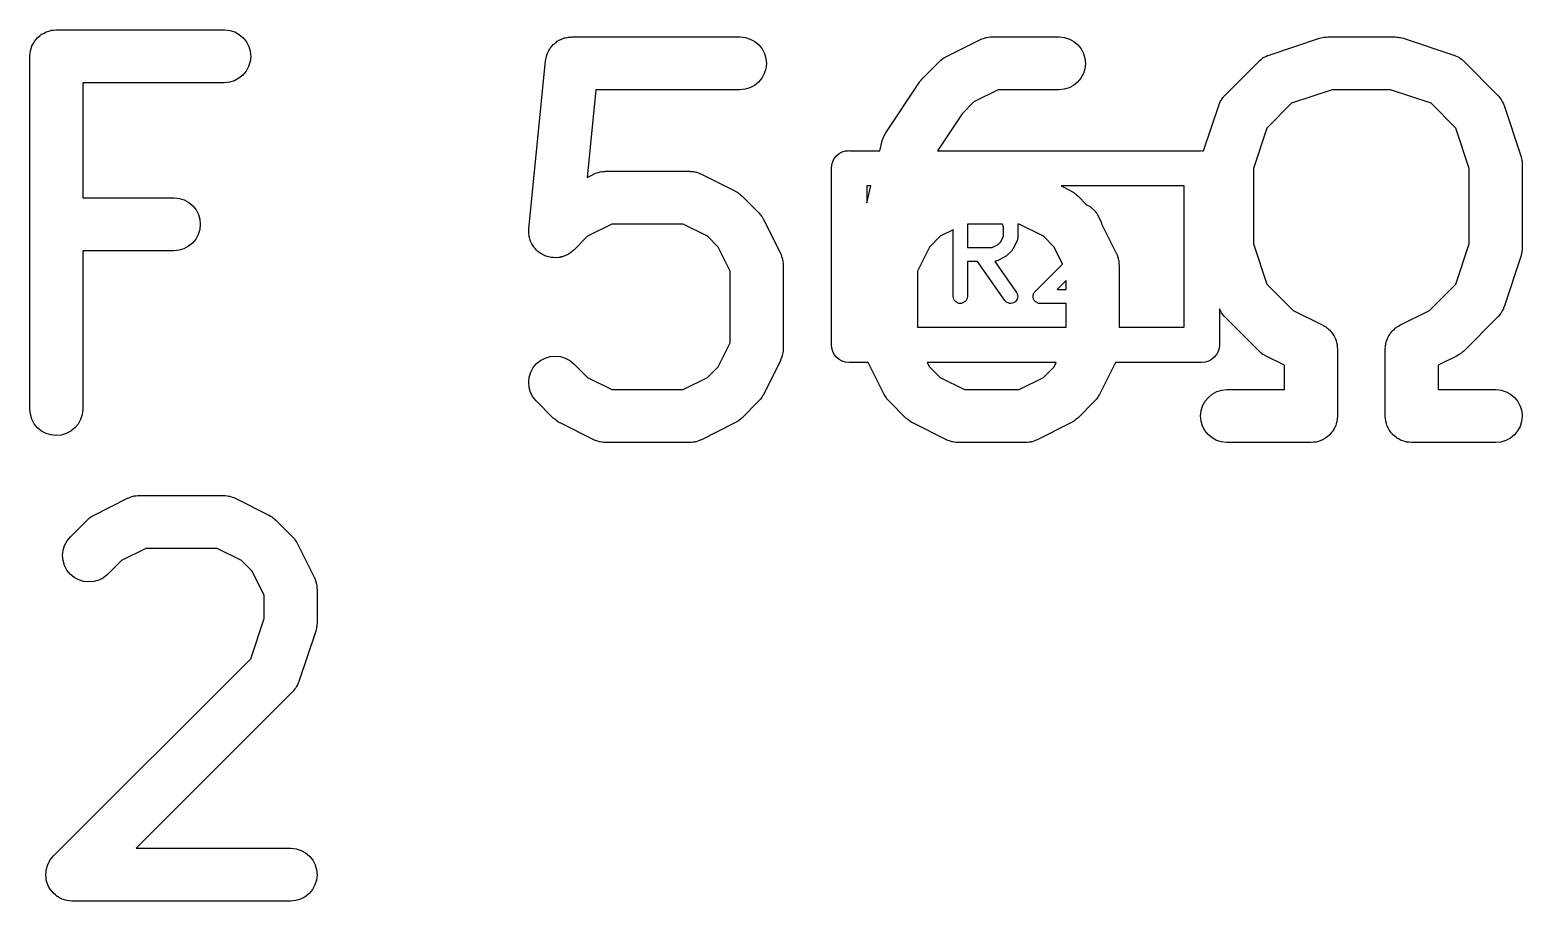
# Model space of a CAD drawing. Extents: x 39.2 to 71.6, y -130.1 to -60.
# Drawn here: x 51.427 to 55.658, y -82.577 to -80.107 of the extents above; entities that cross this region are included whole.
import ezdxf

# ---------------------------------------------------------------- set-up
doc = ezdxf.new("R2010")
doc.units = 0
doc.layers.add('BLACK', color=7, linetype='CONTINUOUS')

msp = doc.modelspace()

# ---------------------------------------------------------------- linework, layer by layer
at = {"layer": 'BLACK', "linetype": 'CONTINUOUS'}
for p, q in [((51.445, -80.1346), (51.4495, -80.1292)), ((51.4495, -80.1292), (51.4497, -80.129)), ((51.4497, -80.129), (51.4499, -80.1288)), ((51.4499, -80.1288), (51.4554, -80.1244)), ((51.4554, -80.1244), (51.4609, -80.1199)), ((51.4609, -80.1199), (51.4611, -80.1198)), ((51.4611, -80.1198), (51.4613, -80.1196)), ((51.4613, -80.1196), (51.4676, -80.1164)), ((51.4676, -80.1164), (51.4738, -80.113)), ((51.4738, -80.113), (51.4741, -80.113)), ((51.4741, -80.113), (51.4743, -80.1128)), ((51.4743, -80.1128), (51.4811, -80.1108)), ((51.4811, -80.1108), (51.4878, -80.1088)), ((51.4878, -80.1088), (51.4881, -80.1088)), ((51.4881, -80.1088), (51.4883, -80.1087)), ((51.4883, -80.1087), (51.4953, -80.1081)), ((51.4953, -80.1081), (51.5024, -80.1074)), ((51.5024, -80.1074), (51.9786, -80.1074)), ((51.9786, -80.1074), (51.9796, -80.1074)), ((51.9796, -80.1074), (51.9942, -80.109)), ((51.9942, -80.109), (52.0081, -80.1134)), ((52.0081, -80.1134), (52.0209, -80.1205)), ((52.0209, -80.1205), (52.0322, -80.1299)), ((52.0322, -80.1299), (52.0413, -80.1413)), ((52.9328, -80.1346), (52.9357, -80.133)), ((52.9357, -80.133), (52.9395, -80.1319)), ((52.9395, -80.1319), (52.9432, -80.1304)), ((52.9432, -80.1304), (52.9465, -80.1298)), ((52.9465, -80.1298), (52.9497, -80.1288)), ((52.9497, -80.1288), (52.9537, -80.1284)), ((52.9537, -80.1284), (52.9576, -80.1277)), ((52.9576, -80.1277), (52.961, -80.1277)), ((52.961, -80.1277), (52.9643, -80.1274)), ((52.9643, -80.1274), (53.4405, -80.1274)), ((53.4405, -80.1274), (53.4415, -80.1274)), ((53.4415, -80.1274), (53.4561, -80.129)), ((53.4561, -80.129), (53.47, -80.1334)), ((54.1242, -80.1341), (54.1262, -80.133)), ((54.1262, -80.133), (54.1311, -80.1316)), ((54.1311, -80.1316), (54.1359, -80.1298)), ((54.1359, -80.1298), (54.1381, -80.1294)), ((54.1381, -80.1294), (54.1402, -80.1288)), ((54.1402, -80.1288), (54.1453, -80.1283)), ((54.1453, -80.1283), (54.1504, -80.1275)), ((54.1504, -80.1275), (54.1526, -80.1276)), ((54.1526, -80.1276), (54.1548, -80.1274)), ((54.1548, -80.1274), (54.3452, -80.1274)), ((54.3452, -80.1274), (54.3463, -80.1274)), ((54.3463, -80.1274), (54.3608, -80.129)), ((54.3608, -80.129), (54.3748, -80.1334)), ((54.9406, -80.1788), (55.0834, -80.1312)), ((55.0834, -80.1312), (55.0844, -80.1309)), ((55.0844, -80.1309), (55.0885, -80.13)), ((55.0885, -80.13), (55.0926, -80.1288)), ((55.0926, -80.1288), (55.0957, -80.1285)), ((55.0957, -80.1285), (55.0987, -80.1279)), ((55.0987, -80.1279), (55.1029, -80.1278)), ((55.1029, -80.1278), (55.1071, -80.1274)), ((55.1071, -80.1274), (55.2976, -80.1274)), ((55.2976, -80.1274), (55.2987, -80.1274)), ((55.2987, -80.1274), (55.3029, -80.1279)), ((55.3029, -80.1279), (55.3071, -80.128)), ((55.3071, -80.128), (55.3101, -80.1287)), ((55.3101, -80.1287), (55.3132, -80.129)), ((55.3132, -80.129), (55.3172, -80.1303)), ((55.3172, -80.1303), (55.3213, -80.1312)), ((55.3213, -80.1312), (55.4642, -80.1788)), ((51.4274, -80.1813), (51.4282, -80.1743)), ((51.4282, -80.1743), (51.4289, -80.1673)), ((51.4289, -80.1673), (51.429, -80.167)), ((51.429, -80.1668), (51.4311, -80.1601)), ((51.429, -80.167), (51.429, -80.1668)), ((51.4311, -80.1601), (51.4332, -80.1533)), ((51.4332, -80.1533), (51.4334, -80.1531)), ((51.4334, -80.1528), (51.4369, -80.1466)), ((51.4334, -80.1531), (51.4334, -80.1528)), ((51.4369, -80.1466), (51.4402, -80.1404)), ((51.4402, -80.1404), (51.4404, -80.1402)), ((51.4404, -80.1402), (51.4405, -80.14)), ((51.4405, -80.14), (51.445, -80.1346)), ((52.0413, -80.1413), (52.0481, -80.1543)), ((52.0481, -80.1543), (52.0522, -80.1683)), ((52.0522, -80.1683), (52.0536, -80.1829)), ((52.8942, -80.1765), (52.8951, -80.1733)), ((52.8951, -80.1733), (52.8971, -80.1698)), ((52.8971, -80.1698), (52.8986, -80.1661)), ((52.8986, -80.1661), (52.9005, -80.1634)), ((52.9005, -80.1634), (52.9021, -80.1604)), ((52.9021, -80.1604), (52.9047, -80.1574)), ((52.9047, -80.1574), (52.9069, -80.1541)), ((52.9069, -80.1541), (52.9093, -80.1517)), ((52.9093, -80.1517), (52.9114, -80.1492)), ((52.9114, -80.1492), (52.9145, -80.1466)), ((52.9145, -80.1466), (52.9174, -80.1438)), ((52.9174, -80.1438), (52.9202, -80.142)), ((52.9202, -80.142), (52.9228, -80.1399)), ((52.9228, -80.1399), (52.9263, -80.138)), ((52.9263, -80.138), (52.9297, -80.1358)), ((52.9297, -80.1358), (52.9328, -80.1346)), ((53.47, -80.1334), (53.4828, -80.1405)), ((53.4828, -80.1405), (53.4941, -80.1499)), ((53.4941, -80.1499), (53.5032, -80.1613)), ((53.5032, -80.1613), (53.51, -80.1743)), ((53.51, -80.1743), (53.5141, -80.1883)), ((54.026, -80.1829), (54.1212, -80.1353)), ((54.1212, -80.1353), (54.1222, -80.1348)), ((54.1222, -80.1348), (54.1242, -80.1341)), ((54.3748, -80.1334), (54.3876, -80.1405)), ((54.3876, -80.1405), (54.3988, -80.1499)), ((54.3988, -80.1499), (54.408, -80.1613)), ((54.408, -80.1613), (54.4148, -80.1743)), ((54.4148, -80.1743), (54.4189, -80.1883)), ((51.4274, -80.1818), (51.4274, -80.1813)), ((51.4274, -80.1819), (51.4274, -80.1818)), ((51.4274, -80.1824), (51.4274, -80.1819)), ((51.4274, -80.1819), (51.4274, -80.1819)), ((51.4274, -81.1824), (51.4274, -80.1824)), ((52.0477, -80.2114), (52.0407, -80.2243)), ((52.052, -80.1975), (52.0477, -80.2114)), ((52.0536, -80.1829), (52.052, -80.1975)), ((52.842, -80.6711), (52.8897, -80.1949)), ((52.8897, -80.1949), (52.8898, -80.1939)), ((52.8898, -80.1939), (52.8905, -80.1906)), ((52.8905, -80.1906), (52.8908, -80.1873)), ((52.8908, -80.1873), (52.892, -80.1835)), ((52.892, -80.1835), (52.8928, -80.1796)), ((52.8928, -80.1796), (52.8942, -80.1765)), ((53.5139, -80.2175), (53.5096, -80.2314)), ((53.5155, -80.2029), (53.5139, -80.2175)), ((53.5141, -80.1883), (53.5155, -80.2029)), ((53.9589, -80.2446), (54.0065, -80.197)), ((54.0065, -80.197), (54.0072, -80.1962)), ((54.0072, -80.1962), (54.0105, -80.1936)), ((54.0105, -80.1936), (54.0136, -80.1907)), ((54.0136, -80.1907), (54.0162, -80.189)), ((54.0162, -80.189), (54.0187, -80.1871)), ((54.0187, -80.1871), (54.0224, -80.1852)), ((54.0224, -80.1852), (54.026, -80.1829)), ((54.4187, -80.2175), (54.4144, -80.2314)), ((54.4202, -80.2029), (54.4187, -80.2175)), ((54.4189, -80.1883), (54.4202, -80.2029)), ((54.816, -80.2922), (54.9113, -80.197)), ((54.9113, -80.197), (54.912, -80.1962)), ((54.912, -80.1962), (54.9137, -80.1949)), ((54.9137, -80.1949), (54.9152, -80.1933)), ((54.9152, -80.1933), (54.9194, -80.1903)), ((54.9194, -80.1903), (54.9234, -80.1871)), ((54.9234, -80.1871), (54.9254, -80.1861)), ((54.9254, -80.1861), (54.9272, -80.1848)), ((54.9272, -80.1848), (54.9319, -80.1827)), ((54.9319, -80.1827), (54.9364, -80.1804)), ((54.9364, -80.1804), (54.9386, -80.1797)), ((54.9386, -80.1797), (54.9406, -80.1788)), ((55.4642, -80.1788), (55.4652, -80.1792)), ((55.4652, -80.1792), (55.4672, -80.1801)), ((55.4672, -80.1801), (55.4693, -80.1808)), ((55.4693, -80.1808), (55.4738, -80.1832)), ((55.4738, -80.1832), (55.4785, -80.1853)), ((55.4785, -80.1853), (55.4803, -80.1866)), ((55.4803, -80.1866), (55.4822, -80.1877)), ((55.4822, -80.1877), (55.4862, -80.1909)), ((55.4862, -80.1909), (55.4903, -80.1939)), ((55.4903, -80.1939), (55.4918, -80.1956)), ((55.4918, -80.1956), (55.4935, -80.197)), ((55.4935, -80.197), (55.5887, -80.2922)), ((51.9786, -80.2574), (51.5774, -80.2574)), ((51.5774, -80.2574), (51.5774, -80.5836)), ((51.9931, -80.256), (51.9786, -80.2574)), ((52.0072, -80.2517), (51.9931, -80.256)), ((52.0201, -80.2448), (52.0072, -80.2517)), ((52.0314, -80.2356), (52.0201, -80.2448)), ((52.0407, -80.2243), (52.0314, -80.2356)), ((53.4933, -80.2556), (53.482, -80.2648)), ((53.5027, -80.2443), (53.4933, -80.2556)), ((53.5096, -80.2314), (53.5027, -80.2443)), ((53.8543, -80.3989), (53.9495, -80.256)), ((53.9495, -80.256), (53.9496, -80.2559)), ((53.9496, -80.2559), (53.9501, -80.2551)), ((53.9496, -80.2559), (53.9496, -80.2559)), ((53.9496, -80.2559), (53.9496, -80.2559)), ((53.9501, -80.2551), (53.9545, -80.2499)), ((53.9545, -80.2499), (53.9589, -80.2446)), ((54.3981, -80.2556), (54.3867, -80.2648)), ((54.4074, -80.2443), (54.3981, -80.2556)), ((54.4144, -80.2314), (54.4074, -80.2443)), ((53.0322, -80.2774), (53.0073, -80.5256)), ((53.4405, -80.2774), (53.0322, -80.2774)), ((53.455, -80.276), (53.4405, -80.2774)), ((53.4691, -80.2717), (53.455, -80.276)), ((53.482, -80.2648), (53.4691, -80.2717)), ((54.1725, -80.2774), (54.1039, -80.3116)), ((54.3452, -80.2774), (54.1725, -80.2774)), ((54.3598, -80.276), (54.3452, -80.2774)), ((54.3738, -80.2717), (54.3598, -80.276)), ((54.3867, -80.2648), (54.3738, -80.2717)), ((54.8067, -80.3035), (54.81, -80.2995)), ((54.81, -80.2995), (54.813, -80.2954)), ((54.813, -80.2954), (54.8146, -80.2939)), ((54.8146, -80.2939), (54.816, -80.2922)), ((55.1193, -80.2774), (55.0048, -80.3156)), ((55.2854, -80.2774), (55.1193, -80.2774)), ((55.4, -80.3156), (55.2854, -80.2774)), ((55.5887, -80.2922), (55.5895, -80.2929)), ((55.5895, -80.2929), (55.5909, -80.2947)), ((55.5909, -80.2947), (55.5925, -80.2962)), ((55.5925, -80.2962), (55.5954, -80.3004)), ((55.5954, -80.3004), (55.5986, -80.3044)), ((54.1039, -80.3116), (54.0702, -80.3454)), ((54.755, -80.4502), (54.7979, -80.3215)), ((54.7979, -80.3215), (54.7982, -80.3205)), ((54.7982, -80.3205), (54.7992, -80.3185)), ((54.7992, -80.3185), (54.7998, -80.3164)), ((54.7998, -80.3164), (54.8022, -80.3119)), ((54.8022, -80.3119), (54.8044, -80.3072)), ((54.8044, -80.3072), (54.8057, -80.3055)), ((54.8057, -80.3055), (54.8067, -80.3035)), ((55.0048, -80.3156), (54.9346, -80.3858)), ((55.4702, -80.3858), (55.4, -80.3156)), ((55.5986, -80.3044), (55.5996, -80.3063)), ((55.5996, -80.3063), (55.6009, -80.3082)), ((55.6009, -80.3082), (55.603, -80.3128)), ((55.603, -80.3128), (55.6054, -80.3174)), ((55.6054, -80.3174), (55.606, -80.3195)), ((55.606, -80.3195), (55.6069, -80.3215)), ((55.6069, -80.3215), (55.6545, -80.4644)), ((54.0702, -80.3454), (54.0005, -80.45)), ((54.9346, -80.3858), (54.8964, -80.5003)), ((55.5083, -80.5003), (55.4702, -80.3858)), ((53.837, -80.45), (53.8439, -80.4223)), ((53.8439, -80.4223), (53.8442, -80.4213)), ((53.8442, -80.4213), (53.8459, -80.4166)), ((53.8459, -80.4166), (53.8474, -80.4118)), ((53.8474, -80.4118), (53.8485, -80.4097)), ((53.8485, -80.4097), (53.8493, -80.4076)), ((53.8493, -80.4076), (53.8519, -80.4033)), ((53.8519, -80.4033), (53.8543, -80.3989)), ((53.7082, -80.4721), (53.7145, -80.4645)), ((53.7145, -80.4645), (53.7221, -80.4582)), ((53.7221, -80.4582), (53.7308, -80.4536)), ((53.7308, -80.4536), (53.7402, -80.4507)), ((53.7402, -80.4507), (53.7476, -80.45)), ((53.7476, -80.45), (53.75, -80.4498)), ((53.75, -80.4498), (53.7524, -80.45)), ((53.7524, -80.45), (53.837, -80.45)), ((54.0005, -80.45), (54.7476, -80.45)), ((54.7476, -80.45), (54.75, -80.4498)), ((54.75, -80.4498), (54.7524, -80.45)), ((54.7524, -80.45), (54.755, -80.4502)), ((55.6545, -80.4644), (55.6548, -80.4654)), ((55.6548, -80.4654), (55.6557, -80.4695)), ((55.6557, -80.4695), (55.6569, -80.4735)), ((53.029, -80.515), (53.0309, -80.514)), ((53.0309, -80.514), (53.0359, -80.5125)), ((53.0359, -80.5125), (53.0407, -80.5107)), ((53.0407, -80.5107), (53.0428, -80.5104)), ((53.0428, -80.5104), (53.045, -80.5098)), ((53.045, -80.5098), (53.0501, -80.5093)), ((53.0501, -80.5093), (53.0551, -80.5085)), ((53.0551, -80.5085), (53.0573, -80.5085)), ((53.0573, -80.5085), (53.0595, -80.5083)), ((53.0595, -80.5083), (53.2976, -80.5083)), ((53.2976, -80.5083), (53.2987, -80.5083)), ((53.2987, -80.5083), (53.3009, -80.5086)), ((53.3009, -80.5086), (53.3031, -80.5085)), ((53.3031, -80.5085), (53.3081, -80.5094)), ((53.3081, -80.5094), (53.3132, -80.51)), ((53.3132, -80.51), (53.3153, -80.5106)), ((53.3153, -80.5106), (53.3175, -80.511)), ((53.3175, -80.511), (53.3223, -80.5129)), ((53.3223, -80.5129), (53.3272, -80.5144)), ((53.6998, -80.5), (53.7007, -80.4902)), ((53.7, -80.5025), (53.6998, -80.5)), ((53.7, -80.9976), (53.7, -80.5025)), ((53.7007, -80.4902), (53.7036, -80.4808)), ((53.7036, -80.4808), (53.7082, -80.4721)), ((54.8964, -80.5003), (54.8964, -80.714)), ((55.5083, -80.714), (55.5083, -80.5003)), ((55.6569, -80.4735), (55.6572, -80.4766)), ((55.6572, -80.4766), (55.6579, -80.4797)), ((55.6579, -80.4797), (55.6579, -80.4839)), ((55.6579, -80.4839), (55.6583, -80.4881)), ((55.6583, -80.4881), (55.6583, -80.7262)), ((53.0073, -80.5256), (53.026, -80.5163)), ((53.026, -80.5163), (53.0269, -80.5158)), ((53.0269, -80.5158), (53.029, -80.515)), ((53.3272, -80.5144), (53.3291, -80.5155)), ((53.3291, -80.5155), (53.3312, -80.5163)), ((53.3312, -80.5163), (53.4264, -80.5639)), ((53.8, -80.55), (53.8, -80.5979)), ((53.8, -80.5979), (53.812, -80.55)), ((53.812, -80.55), (53.8, -80.55)), ((54.351, -80.55), (54.3788, -80.5639)), ((54.7, -80.55), (54.351, -80.55)), ((54.7, -80.95), (54.7, -80.55)), ((51.5774, -80.5836), (51.8357, -80.5836)), ((51.8357, -80.5836), (51.8368, -80.5836)), ((51.8368, -80.5836), (51.8513, -80.5852)), ((51.8513, -80.5852), (51.8653, -80.5896)), ((51.8653, -80.5896), (51.8781, -80.5967)), ((51.8781, -80.5967), (51.8893, -80.6061)), ((53.4264, -80.5639), (53.4273, -80.5643)), ((53.4273, -80.5643), (53.4309, -80.5666)), ((53.4309, -80.5666), (53.4346, -80.5686)), ((53.4346, -80.5686), (53.437, -80.5706)), ((53.437, -80.5706), (53.4396, -80.5723)), ((53.4396, -80.5723), (53.4426, -80.5752)), ((53.4426, -80.5752), (53.4459, -80.5779)), ((53.4459, -80.5779), (53.4935, -80.6255)), ((54.3788, -80.5639), (54.3797, -80.5643)), ((54.3797, -80.5643), (54.3833, -80.5666)), ((54.3833, -80.5666), (54.387, -80.5686)), ((54.387, -80.5686), (54.3894, -80.5706)), ((54.3894, -80.5706), (54.392, -80.5723)), ((54.392, -80.5723), (54.395, -80.5752)), ((54.395, -80.5752), (54.3983, -80.5779)), ((54.3983, -80.5779), (54.4234, -80.603)), ((51.8893, -80.6061), (51.8985, -80.6175)), ((51.8985, -80.6175), (51.9053, -80.6305)), ((51.9053, -80.6305), (51.9094, -80.6445)), ((53.4935, -80.6255), (53.4942, -80.6263)), ((53.4942, -80.6263), (53.4969, -80.6296)), ((53.4969, -80.6296), (53.4998, -80.6326)), ((53.4998, -80.6326), (53.5014, -80.6353)), ((53.5014, -80.6353), (53.5034, -80.6377)), ((53.5034, -80.6377), (53.5053, -80.6415)), ((54.4234, -80.603), (54.4316, -80.6071)), ((54.4316, -80.6071), (54.4318, -80.6072)), ((54.4318, -80.6072), (54.4328, -80.6078)), ((54.4328, -80.6078), (54.4337, -80.6084)), ((54.4337, -80.6084), (54.4344, -80.6089)), ((54.4344, -80.6089), (54.4351, -80.6094)), ((54.4351, -80.6094), (54.4359, -80.6101)), ((54.4359, -80.6101), (54.4368, -80.6109)), ((54.4368, -80.6109), (54.4487, -80.6228)), ((54.4487, -80.6228), (54.4489, -80.623)), ((54.4489, -80.623), (54.4496, -80.6238)), ((54.4496, -80.6238), (54.4503, -80.6247)), ((54.4503, -80.6247), (54.4508, -80.6254)), ((54.4508, -80.6254), (54.4513, -80.626)), ((54.4513, -80.626), (54.4518, -80.627)), ((54.4518, -80.627), (54.4524, -80.628)), ((54.4524, -80.628), (54.4643, -80.6518)), ((51.9092, -80.6737), (51.9049, -80.6876)), ((51.9107, -80.6591), (51.9092, -80.6737)), ((51.9094, -80.6445), (51.9107, -80.6591)), ((52.8417, -80.6783), (52.842, -80.6747)), ((52.842, -80.682), (52.8417, -80.6783)), ((52.842, -80.6747), (52.842, -80.6711)), ((52.842, -80.6857), (52.842, -80.682)), ((53.0772, -80.6583), (53.0087, -80.6926)), ((53.2799, -80.6583), (53.0772, -80.6583)), ((53.3484, -80.6926), (53.2799, -80.6583)), ((53.5053, -80.6415), (53.5076, -80.645)), ((53.5076, -80.645), (53.5552, -80.7403)), ((54.0455, -80.6742), (54.0087, -80.6926)), ((54.0455, -80.8631), (54.0455, -80.6742)), ((54.0855, -80.6583), (54.0855, -80.724)), ((54.1848, -80.6583), (54.0855, -80.6583)), ((54.1883, -80.6654), (54.1848, -80.6583)), ((54.1883, -80.6917), (54.1883, -80.6654)), ((54.2281, -80.6583), (54.2283, -80.6595)), ((54.2323, -80.6583), (54.2281, -80.6583)), ((54.2283, -80.6595), (54.2283, -80.6601)), ((54.2283, -80.6601), (54.2283, -80.6607)), ((54.2283, -80.6607), (54.2283, -80.6964)), ((54.3008, -80.6926), (54.2323, -80.6583)), ((54.4643, -80.6518), (54.4644, -80.652)), ((54.4644, -80.652), (54.4646, -80.6526)), ((54.4646, -80.6526), (54.4649, -80.6531)), ((54.4649, -80.6531), (54.4653, -80.6544)), ((54.4653, -80.6544), (54.4658, -80.6557)), ((54.4658, -80.6557), (54.4659, -80.6563)), ((54.4659, -80.6563), (54.466, -80.6568)), ((54.466, -80.6568), (54.4661, -80.6573)), ((54.4661, -80.6573), (54.5076, -80.7403)), ((51.8772, -80.721), (51.8643, -80.7279)), ((51.8886, -80.7118), (51.8772, -80.721)), ((51.8979, -80.7005), (51.8886, -80.7118)), ((51.9049, -80.6876), (51.8979, -80.7005)), ((52.8427, -80.6893), (52.842, -80.6857)), ((52.843, -80.6929), (52.8427, -80.6893)), ((52.8441, -80.6965), (52.843, -80.6929)), ((52.8448, -80.7001), (52.8441, -80.6965)), ((52.8462, -80.7034), (52.8448, -80.7001)), ((52.8472, -80.7069), (52.8462, -80.7034)), ((52.849, -80.7102), (52.8472, -80.7069)), ((52.8504, -80.7137), (52.849, -80.7102)), ((52.8524, -80.7167), (52.8504, -80.7137)), ((52.8541, -80.7199), (52.8524, -80.7167)), ((52.8564, -80.7228), (52.8541, -80.7199)), ((52.8585, -80.7259), (52.8564, -80.7228)), ((53.0087, -80.6926), (52.9697, -80.7316)), ((53.3788, -80.723), (53.3484, -80.6926)), ((53.4131, -80.7915), (53.3788, -80.723)), ((53.9783, -80.723), (53.944, -80.7915)), ((54.0087, -80.6926), (53.9783, -80.723)), ((54.0855, -80.724), (54.156, -80.724)), ((54.156, -80.724), (54.1727, -80.7157)), ((54.1727, -80.7157), (54.18, -80.7084)), ((54.18, -80.7084), (54.1883, -80.6917)), ((54.2262, -80.7054), (54.2143, -80.7292)), ((54.2264, -80.7048), (54.2262, -80.7054)), ((54.2267, -80.7043), (54.2264, -80.7048)), ((54.2271, -80.703), (54.2267, -80.7043)), ((54.2276, -80.7017), (54.2271, -80.703)), ((54.2277, -80.7011), (54.2276, -80.7017)), ((54.2279, -80.7006), (54.2277, -80.7011)), ((54.228, -80.6992), (54.2279, -80.7006)), ((54.2283, -80.6979), (54.228, -80.6992)), ((54.2283, -80.6964), (54.2283, -80.6967)), ((54.2283, -80.6967), (54.2283, -80.6973)), ((54.2283, -80.6973), (54.2283, -80.6979)), ((54.3312, -80.723), (54.3008, -80.6926)), ((54.3553, -80.7712), (54.3312, -80.723)), ((54.8964, -80.714), (54.9346, -80.8285)), ((55.4702, -80.8285), (55.5083, -80.714)), ((51.8357, -80.7336), (51.5774, -80.7336)), ((51.5774, -80.7336), (51.5774, -81.1824)), ((51.8503, -80.7321), (51.8357, -80.7336)), ((51.8643, -80.7279), (51.8503, -80.7321)), ((52.861, -80.7284), (52.8585, -80.7259)), ((52.8633, -80.7312), (52.861, -80.7284)), ((52.8661, -80.7336), (52.8633, -80.7312)), ((52.8687, -80.7363), (52.8661, -80.7336)), ((52.8717, -80.7383), (52.8687, -80.7363)), ((52.8745, -80.7406), (52.8717, -80.7383)), ((52.8778, -80.7424), (52.8745, -80.7406)), ((52.8809, -80.7445), (52.8778, -80.7424)), ((52.8842, -80.7459), (52.8809, -80.7445)), ((52.8874, -80.7476), (52.8842, -80.7459)), ((52.8909, -80.7487), (52.8874, -80.7476)), ((52.8943, -80.7502), (52.8909, -80.7487)), ((52.8979, -80.7509), (52.8943, -80.7502)), ((52.9013, -80.752), (52.8979, -80.7509)), ((52.905, -80.7524), (52.9013, -80.752)), ((52.9087, -80.7531), (52.905, -80.7524)), ((52.9123, -80.7532), (52.9087, -80.7531)), ((52.9159, -80.7536), (52.9123, -80.7532)), ((52.9196, -80.7532), (52.9159, -80.7536)), ((52.9233, -80.7533), (52.9196, -80.7532)), ((52.9269, -80.7526), (52.9233, -80.7533)), ((52.9305, -80.7523), (52.9269, -80.7526)), ((52.934, -80.7512), (52.9305, -80.7523)), ((52.9377, -80.7506), (52.934, -80.7512)), ((52.941, -80.7492), (52.9377, -80.7506)), ((52.9445, -80.7482), (52.941, -80.7492)), ((52.9478, -80.7465), (52.9445, -80.7482)), ((52.9513, -80.7451), (52.9478, -80.7465)), ((52.9543, -80.7431), (52.9513, -80.7451)), ((52.9575, -80.7415), (52.9543, -80.7431)), ((52.9604, -80.7391), (52.9575, -80.7415)), ((52.9635, -80.7371), (52.9604, -80.7391)), ((52.9661, -80.7346), (52.9635, -80.7371)), ((52.969, -80.7323), (52.9661, -80.7346)), ((52.9697, -80.7316), (52.969, -80.7323)), ((53.5552, -80.7403), (53.5556, -80.7412)), ((53.5556, -80.7412), (53.5564, -80.7433)), ((53.5564, -80.7433), (53.5574, -80.7452)), ((53.5574, -80.7452), (53.5589, -80.7501)), ((53.5589, -80.7501), (53.5607, -80.7549)), ((53.5607, -80.7549), (53.561, -80.7571)), ((53.561, -80.7571), (53.5617, -80.7592)), ((53.5617, -80.7592), (53.5622, -80.7643)), ((53.5622, -80.7643), (53.563, -80.7694)), ((54.1146, -80.764), (54.0855, -80.764)), ((54.0855, -80.764), (54.0855, -80.8631)), ((54.1919, -80.8746), (54.1146, -80.764)), ((54.1646, -80.7637), (54.1632, -80.7638)), ((54.1632, -80.7638), (54.2247, -80.8516)), ((54.1652, -80.7635), (54.1646, -80.7637)), ((54.1657, -80.7634), (54.1652, -80.7635)), ((54.167, -80.7629), (54.1657, -80.7634)), ((54.1683, -80.7625), (54.167, -80.7629)), ((54.1689, -80.7623), (54.1683, -80.7625)), ((54.1694, -80.7621), (54.1689, -80.7623)), ((54.1697, -80.7619), (54.1694, -80.7621)), ((54.1935, -80.75), (54.1697, -80.7619)), ((54.1944, -80.7494), (54.1935, -80.75)), ((54.1954, -80.7489), (54.1944, -80.7494)), ((54.1961, -80.7484), (54.1954, -80.7489)), ((54.1968, -80.748), (54.1961, -80.7484)), ((54.1976, -80.7472), (54.1968, -80.748)), ((54.1985, -80.7465), (54.1976, -80.7472)), ((54.1987, -80.7463), (54.1985, -80.7465)), ((54.2106, -80.7344), (54.1987, -80.7463)), ((54.2113, -80.7335), (54.2106, -80.7344)), ((54.2121, -80.7327), (54.2113, -80.7335)), ((54.2125, -80.732), (54.2121, -80.7327)), ((54.213, -80.7314), (54.2125, -80.732)), ((54.2136, -80.7304), (54.213, -80.7314)), ((54.2142, -80.7294), (54.2136, -80.7304)), ((54.2143, -80.7292), (54.2142, -80.7294)), ((54.5076, -80.7403), (54.508, -80.7412)), ((54.508, -80.7412), (54.5088, -80.7433)), ((54.5088, -80.7433), (54.5098, -80.7452)), ((54.5098, -80.7452), (54.5113, -80.7501)), ((54.5113, -80.7501), (54.5131, -80.7549)), ((54.5131, -80.7549), (54.5134, -80.7571)), ((54.5134, -80.7571), (54.514, -80.7592)), ((54.514, -80.7592), (54.5145, -80.7643)), ((54.5145, -80.7643), (54.5153, -80.7694)), ((55.6545, -80.7499), (55.6069, -80.8928)), ((55.6554, -80.7458), (55.6545, -80.7499)), ((55.6567, -80.7418), (55.6554, -80.7458)), ((55.657, -80.7387), (55.6567, -80.7418)), ((55.6577, -80.7356), (55.657, -80.7387)), ((55.6579, -80.7314), (55.6577, -80.7356)), ((55.6583, -80.7272), (55.6579, -80.7314)), ((55.6583, -80.7262), (55.6583, -80.7272)), ((53.4131, -80.9942), (53.4131, -80.7915)), ((53.563, -80.7694), (53.5629, -80.7716)), ((53.5629, -80.7716), (53.5631, -80.7738)), ((53.5631, -80.7738), (53.5631, -81.0119)), ((53.944, -80.7915), (53.944, -80.95)), ((54.2775, -80.849), (54.3553, -80.7712)), ((54.5153, -80.7694), (54.5153, -80.7716)), ((54.5153, -80.7716), (54.5155, -80.7738)), ((54.5155, -80.7738), (54.5155, -80.95)), ((54.2247, -80.8516), (54.2249, -80.8519)), ((54.2249, -80.8519), (54.2267, -80.8553)), ((54.2741, -80.8537), (54.275, -80.852)), ((54.275, -80.852), (54.2751, -80.8519)), ((54.2751, -80.8519), (54.2763, -80.8504)), ((54.2751, -80.8519), (54.2751, -80.8519)), ((54.2763, -80.8504), (54.2775, -80.849)), ((54.3655, -80.8176), (54.3399, -80.8431)), ((54.3399, -80.8431), (54.3655, -80.8431)), ((54.3655, -80.8431), (54.3655, -80.8176)), ((54.9346, -80.8285), (55.0087, -80.9026)), ((55.396, -80.9026), (55.4702, -80.8285)), ((54.0459, -80.867), (54.0455, -80.8631)), ((54.047, -80.8707), (54.0459, -80.867)), ((54.0488, -80.8742), (54.047, -80.8707)), ((54.0513, -80.8772), (54.0488, -80.8742)), ((54.0543, -80.8797), (54.0513, -80.8772)), ((54.0577, -80.8815), (54.0543, -80.8797)), ((54.0615, -80.8827), (54.0577, -80.8815)), ((54.0653, -80.8831), (54.0615, -80.8827)), ((54.0692, -80.8827), (54.0653, -80.8831)), ((54.073, -80.8816), (54.0692, -80.8827)), ((54.0764, -80.8798), (54.073, -80.8816)), ((54.0795, -80.8774), (54.0764, -80.8798)), ((54.082, -80.8744), (54.0795, -80.8774)), ((54.0839, -80.871), (54.082, -80.8744)), ((54.085, -80.8673), (54.0839, -80.871)), ((54.0855, -80.8634), (54.085, -80.8673)), ((54.0855, -80.8631), (54.0855, -80.8634)), ((54.1945, -80.8775), (54.1919, -80.8746)), ((54.1976, -80.8799), (54.1945, -80.8775)), ((54.201, -80.8817), (54.1976, -80.8799)), ((54.2048, -80.8828), (54.201, -80.8817)), ((54.2087, -80.8831), (54.2048, -80.8828)), ((54.2126, -80.8826), (54.2087, -80.8831)), ((54.2163, -80.8815), (54.2126, -80.8826)), ((54.2197, -80.8796), (54.2163, -80.8815)), ((54.2227, -80.877), (54.2197, -80.8796)), ((54.2251, -80.874), (54.2227, -80.877)), ((54.2269, -80.8705), (54.2251, -80.874)), ((54.2267, -80.8553), (54.2279, -80.859)), ((54.228, -80.8668), (54.2269, -80.8705)), ((54.2279, -80.859), (54.2283, -80.8629)), ((54.2283, -80.8629), (54.228, -80.8668)), ((54.2717, -80.863), (54.2719, -80.8606)), ((54.2718, -80.8649), (54.2717, -80.863)), ((54.2717, -80.863), (54.2717, -80.863)), ((54.2717, -80.863), (54.2717, -80.863)), ((54.272, -80.8668), (54.2718, -80.8649)), ((54.2719, -80.8606), (54.2721, -80.8591)), ((54.272, -80.8669), (54.272, -80.8668)), ((54.2726, -80.8687), (54.272, -80.8669)), ((54.272, -80.8669), (54.272, -80.8669)), ((54.2721, -80.8591), (54.2727, -80.8571)), ((54.2721, -80.8591), (54.2721, -80.8591)), ((54.2721, -80.8591), (54.2721, -80.8591)), ((54.2731, -80.8706), (54.2726, -80.8687)), ((54.2727, -80.8571), (54.2732, -80.8554)), ((54.2731, -80.8707), (54.2731, -80.8706)), ((54.2731, -80.8706), (54.2731, -80.8706)), ((54.2741, -80.8725), (54.2731, -80.8707)), ((54.2732, -80.8553), (54.2741, -80.8537)), ((54.2732, -80.8554), (54.2732, -80.8553)), ((54.2732, -80.8554), (54.2732, -80.8554)), ((54.2749, -80.874), (54.2741, -80.8725)), ((54.2749, -80.8741), (54.2749, -80.874)), ((54.275, -80.8741), (54.2749, -80.8741)), ((54.2764, -80.8758), (54.275, -80.8741)), ((54.2774, -80.8771), (54.2764, -80.8758)), ((54.2791, -80.8785), (54.2774, -80.8771)), ((54.2774, -80.8771), (54.2774, -80.8771)), ((54.2774, -80.8771), (54.2774, -80.8771)), ((54.2804, -80.8796), (54.2791, -80.8785)), ((54.2822, -80.8806), (54.2804, -80.8796)), ((54.2804, -80.8796), (54.2804, -80.8796)), ((54.2804, -80.8796), (54.2804, -80.8796)), ((54.2838, -80.8815), (54.2822, -80.8806)), ((54.2839, -80.8815), (54.2838, -80.8815)), ((54.2838, -80.8815), (54.2838, -80.8815)), ((54.2856, -80.8821), (54.2839, -80.8815)), ((54.2875, -80.8827), (54.2856, -80.8821)), ((54.2876, -80.8827), (54.2875, -80.8827)), ((54.2875, -80.8827), (54.2875, -80.8827)), ((54.2893, -80.8829), (54.2876, -80.8827)), ((54.2914, -80.8831), (54.2893, -80.8829)), ((54.2917, -80.8831), (54.2914, -80.8831)), ((54.3655, -80.8831), (54.2917, -80.8831)), ((54.3655, -80.95), (54.3655, -80.8831)), ((55.6065, -80.8938), (55.6056, -80.8958)), ((55.6069, -80.8928), (55.6065, -80.8938)), ((54.8018, -80.9014), (54.8, -80.898)), ((54.8, -80.898), (54.8, -80.9976)), ((54.8039, -80.9061), (54.8018, -80.9014)), ((54.8051, -80.9079), (54.8039, -80.9061)), ((54.8061, -80.9099), (54.8051, -80.9079)), ((54.8093, -80.9139), (54.8061, -80.9099)), ((54.8123, -80.9181), (54.8093, -80.9139)), ((54.8139, -80.9196), (54.8123, -80.9181)), ((54.8153, -80.9213), (54.8139, -80.9196)), ((54.816, -80.9221), (54.8153, -80.9213)), ((54.9113, -81.0173), (54.816, -80.9221)), ((55.0087, -80.9026), (55.0931, -80.9448)), ((55.3117, -80.9448), (55.396, -80.9026)), ((55.5887, -80.9221), (55.4935, -81.0173)), ((55.5901, -80.9204), (55.5887, -80.9221)), ((55.5918, -80.9189), (55.5901, -80.9204)), ((55.5948, -80.9147), (55.5918, -80.9189)), ((55.598, -80.9108), (55.5948, -80.9147)), ((55.5991, -80.9088), (55.598, -80.9108)), ((55.6004, -80.907), (55.5991, -80.9088)), ((55.6025, -80.9024), (55.6004, -80.907)), ((55.605, -80.8979), (55.6025, -80.9024)), ((55.6056, -80.8958), (55.605, -80.8979)), ((53.944, -80.95), (54.3655, -80.95)), ((54.5155, -80.95), (54.7, -80.95)), ((55.0931, -80.9448), (55.094, -80.9453)), ((55.094, -80.9453), (55.0976, -80.9477)), ((55.0976, -80.9477), (55.1015, -80.9497)), ((55.1015, -80.9497), (55.1038, -80.9516)), ((55.1038, -80.9516), (55.1063, -80.9533)), ((55.1063, -80.9533), (55.1094, -80.9563)), ((55.1094, -80.9563), (55.1127, -80.9591)), ((55.1127, -80.9591), (55.1146, -80.9614)), ((55.1146, -80.9614), (55.1168, -80.9635)), ((55.1168, -80.9635), (55.1192, -80.967)), ((55.1192, -80.967), (55.122, -80.9704)), ((55.122, -80.9704), (55.1234, -80.973)), ((55.1234, -80.973), (55.1251, -80.9755)), ((55.1251, -80.9755), (55.1268, -80.9795)), ((55.2763, -80.9824), (55.2784, -80.9785)), ((55.2784, -80.9785), (55.2802, -80.9746)), ((55.2802, -80.9746), (55.2819, -80.9722)), ((55.2819, -80.9722), (55.2834, -80.9695)), ((55.2834, -80.9695), (55.2862, -80.9662)), ((55.2862, -80.9662), (55.2887, -80.9627)), ((55.2887, -80.9627), (55.2908, -80.9606)), ((55.2908, -80.9606), (55.2928, -80.9583)), ((55.2928, -80.9583), (55.2961, -80.9556)), ((55.2961, -80.9556), (55.2993, -80.9526)), ((55.2993, -80.9526), (55.3018, -80.951)), ((55.3018, -80.951), (55.3042, -80.9491)), ((55.3042, -80.9491), (55.308, -80.9471)), ((55.308, -80.9471), (55.3117, -80.9448)), ((53.3788, -81.0627), (53.4131, -80.9942)), ((53.5629, -81.0174), (53.562, -81.0224)), ((53.5631, -81.013), (53.5628, -81.0151)), ((53.5628, -81.0151), (53.5629, -81.0174)), ((53.5631, -81.0119), (53.5631, -81.013)), ((53.6998, -81), (53.7, -80.9976)), ((53.7007, -81.0098), (53.6998, -81)), ((53.7036, -81.0192), (53.7007, -81.0098)), ((53.7082, -81.0279), (53.7036, -81.0192)), ((54.7964, -81.0192), (54.7918, -81.0279)), ((54.7993, -81.0098), (54.7964, -81.0192)), ((54.8, -81.0024), (54.7993, -81.0098)), ((54.8, -80.9976), (54.8002, -81)), ((54.8002, -81), (54.8, -81.0024)), ((54.8, -81.0024), (54.8, -81.0024)), ((54.9145, -81.02), (54.9113, -81.0173)), ((54.9175, -81.0229), (54.9145, -81.02)), ((55.1268, -80.9795), (55.1289, -80.9833)), ((55.1289, -80.9833), (55.1297, -80.9862)), ((55.1297, -80.9862), (55.1309, -80.9889)), ((55.1309, -80.9889), (55.1318, -80.9932)), ((55.1318, -80.9932), (55.1331, -80.9973)), ((55.1331, -80.9973), (55.1334, -81.0003)), ((55.1334, -81.0003), (55.134, -81.0032)), ((55.134, -81.0032), (55.1341, -81.0076)), ((55.1341, -81.0076), (55.1345, -81.0119)), ((55.1345, -81.0119), (55.1345, -81.2024)), ((55.2702, -81.0109), (55.2707, -81.0065)), ((55.2702, -81.0119), (55.2702, -81.0109)), ((55.2702, -81.2024), (55.2702, -81.0119)), ((55.2707, -81.0065), (55.2709, -81.0022)), ((55.2709, -81.0022), (55.2715, -80.9993)), ((55.2715, -80.9993), (55.2719, -80.9963)), ((55.2719, -80.9963), (55.2732, -80.9922)), ((55.2732, -80.9922), (55.2742, -80.9879)), ((55.2742, -80.9879), (55.2754, -80.9852)), ((55.2754, -80.9852), (55.2763, -80.9824)), ((55.4895, -81.0207), (55.4864, -81.0236)), ((55.4928, -81.0181), (55.4895, -81.0207)), ((55.4935, -81.0173), (55.4928, -81.0181)), ((52.8546, -81.065), (52.864, -81.0537)), ((52.864, -81.0537), (52.8754, -81.0445)), ((52.8754, -81.0445), (52.8883, -81.0377)), ((52.8883, -81.0377), (52.9024, -81.0335)), ((52.9024, -81.0335), (52.9169, -81.0321)), ((52.9169, -81.0321), (52.9315, -81.0336)), ((52.9315, -81.0336), (52.9455, -81.0379)), ((52.9455, -81.0379), (52.9584, -81.0448)), ((52.9584, -81.0448), (52.9697, -81.0541)), ((52.9697, -81.0541), (53.0087, -81.0931)), ((53.3484, -81.0931), (53.3788, -81.0627)), ((53.5552, -81.0454), (53.5076, -81.1407)), ((53.556, -81.0434), (53.5552, -81.0454)), ((53.557, -81.0414), (53.556, -81.0434)), ((53.5586, -81.0366), (53.557, -81.0414)), ((53.5604, -81.0318), (53.5586, -81.0366)), ((53.5608, -81.0296), (53.5604, -81.0318)), ((53.5615, -81.0275), (53.5608, -81.0296)), ((53.562, -81.0224), (53.5615, -81.0275)), ((53.7145, -81.0355), (53.7082, -81.0279)), ((53.7221, -81.0418), (53.7145, -81.0355)), ((53.7308, -81.0464), (53.7221, -81.0418)), ((53.7402, -81.0493), (53.7308, -81.0464)), ((53.75, -81.0502), (53.7402, -81.0493)), ((53.7524, -81.05), (53.75, -81.0502)), ((53.8042, -81.05), (53.7524, -81.05)), ((53.8496, -81.1407), (53.8042, -81.05)), ((53.9719, -81.05), (53.9783, -81.0627)), ((54.3376, -81.05), (53.9719, -81.05)), ((53.9783, -81.0627), (54.0087, -81.0931)), ((54.3008, -81.0931), (54.3312, -81.0627)), ((54.3312, -81.0627), (54.3376, -81.05)), ((54.5053, -81.05), (54.4599, -81.1407)), ((54.7476, -81.05), (54.5053, -81.05)), ((54.75, -81.0502), (54.7476, -81.05)), ((54.7598, -81.0493), (54.75, -81.0502)), ((54.7692, -81.0464), (54.7598, -81.0493)), ((54.7779, -81.0418), (54.7692, -81.0464)), ((54.7855, -81.0355), (54.7779, -81.0418)), ((54.7918, -81.0279), (54.7855, -81.0355)), ((54.9202, -81.0246), (54.9175, -81.0229)), ((54.9226, -81.0266), (54.9202, -81.0246)), ((54.9263, -81.0286), (54.9226, -81.0266)), ((54.9298, -81.0309), (54.9263, -81.0286)), ((54.9307, -81.0314), (54.9298, -81.0309)), ((54.9845, -81.0583), (54.9307, -81.0314)), ((54.9845, -81.1274), (54.9845, -81.0583)), ((55.474, -81.0314), (55.4202, -81.0583)), ((55.4202, -81.0583), (55.4202, -81.1274)), ((55.4776, -81.0291), (55.474, -81.0314)), ((55.4813, -81.0272), (55.4776, -81.0291)), ((55.4838, -81.0252), (55.4813, -81.0272)), ((55.4864, -81.0236), (55.4838, -81.0252)), ((52.8417, -81.1064), (52.8433, -81.0918)), ((52.8433, -81.0918), (52.8476, -81.0778)), ((52.8476, -81.0778), (52.8546, -81.065)), ((53.0087, -81.0931), (53.0772, -81.1274)), ((53.2799, -81.1274), (53.3484, -81.0931)), ((54.0087, -81.0931), (54.0772, -81.1274)), ((54.2323, -81.1274), (54.3008, -81.0931)), ((52.8429, -81.1209), (52.8417, -81.1064)), ((52.847, -81.135), (52.8429, -81.1209)), ((52.8538, -81.148), (52.847, -81.135)), ((52.8629, -81.1594), (52.8538, -81.148)), ((53.0772, -81.1274), (53.2799, -81.1274)), ((53.5048, -81.1452), (53.5028, -81.1489)), ((53.5071, -81.1416), (53.5048, -81.1452)), ((53.5076, -81.1407), (53.5071, -81.1416)), ((53.8518, -81.1443), (53.8496, -81.1407)), ((53.8538, -81.148), (53.8518, -81.1443)), ((53.8557, -81.1504), (53.8538, -81.148)), ((54.0772, -81.1274), (54.2323, -81.1274)), ((54.4572, -81.1452), (54.4552, -81.1489)), ((54.4595, -81.1416), (54.4572, -81.1452)), ((54.4599, -81.1407), (54.4595, -81.1416)), ((54.7686, -81.1492), (54.7799, -81.1399)), ((54.7799, -81.1399), (54.7928, -81.133)), ((54.7928, -81.133), (54.8069, -81.1288)), ((54.8069, -81.1288), (54.8214, -81.1274)), ((54.8214, -81.1274), (54.9845, -81.1274)), ((55.4202, -81.1274), (55.5833, -81.1274)), ((55.5833, -81.1274), (55.5844, -81.1274)), ((55.5844, -81.1274), (55.5989, -81.129)), ((55.5989, -81.129), (55.6129, -81.1334)), ((55.6129, -81.1334), (55.6257, -81.1405)), ((55.6257, -81.1405), (55.6369, -81.1499)), ((51.4288, -81.1969), (51.4274, -81.1824)), ((51.5774, -81.1834), (51.5757, -81.198)), ((51.5774, -81.1824), (51.5774, -81.1834)), ((52.8636, -81.1602), (52.8629, -81.1594)), ((52.9113, -81.2078), (52.8636, -81.1602)), ((53.4935, -81.1602), (53.4459, -81.2078)), ((53.4962, -81.1569), (53.4935, -81.1602)), ((53.4991, -81.1539), (53.4962, -81.1569)), ((53.5008, -81.1513), (53.4991, -81.1539)), ((53.5028, -81.1489), (53.5008, -81.1513)), ((53.8574, -81.1531), (53.8557, -81.1504)), ((53.8603, -81.1561), (53.8574, -81.1531)), ((53.8629, -81.1594), (53.8603, -81.1561)), ((53.8636, -81.1602), (53.8629, -81.1594)), ((53.9113, -81.2078), (53.8636, -81.1602)), ((54.4459, -81.1602), (54.3983, -81.2078)), ((54.4486, -81.1569), (54.4459, -81.1602)), ((54.4515, -81.1539), (54.4486, -81.1569)), ((54.4532, -81.1513), (54.4515, -81.1539)), ((54.4552, -81.1489), (54.4532, -81.1513)), ((54.7464, -81.2019), (54.748, -81.1873)), ((54.748, -81.1873), (54.7523, -81.1733)), ((54.7523, -81.1733), (54.7592, -81.1604)), ((54.7592, -81.1604), (54.7686, -81.1492)), ((55.6369, -81.1499), (55.6461, -81.1613)), ((55.6461, -81.1613), (55.6529, -81.1743)), ((55.6529, -81.1743), (55.657, -81.1883)), ((55.657, -81.1883), (55.6583, -81.2029)), ((51.433, -81.211), (51.4288, -81.1969)), ((51.4399, -81.2239), (51.433, -81.211)), ((51.4492, -81.2352), (51.4399, -81.2239)), ((51.5643, -81.2248), (51.5549, -81.236)), ((51.5713, -81.2119), (51.5643, -81.2248)), ((51.5757, -81.198), (51.5713, -81.2119)), ((52.9145, -81.2105), (52.9113, -81.2078)), ((52.9175, -81.2134), (52.9145, -81.2105)), ((52.9202, -81.2151), (52.9175, -81.2134)), ((52.9226, -81.2171), (52.9202, -81.2151)), ((52.9263, -81.2191), (52.9226, -81.2171)), ((52.9298, -81.2214), (52.9263, -81.2191)), ((52.9307, -81.2218), (52.9298, -81.2214)), ((53.026, -81.2695), (52.9307, -81.2218)), ((53.4264, -81.2218), (53.3312, -81.2695)), ((53.43, -81.2196), (53.4264, -81.2218)), ((53.4337, -81.2177), (53.43, -81.2196)), ((53.4361, -81.2157), (53.4337, -81.2177)), ((53.4388, -81.2141), (53.4361, -81.2157)), ((53.4419, -81.2112), (53.4388, -81.2141)), ((53.4451, -81.2085), (53.4419, -81.2112)), ((53.4459, -81.2078), (53.4451, -81.2085)), ((53.9145, -81.2105), (53.9113, -81.2078)), ((53.9175, -81.2134), (53.9145, -81.2105)), ((53.9202, -81.2151), (53.9175, -81.2134)), ((53.9226, -81.2171), (53.9202, -81.2151)), ((53.9263, -81.2191), (53.9226, -81.2171)), ((53.9298, -81.2214), (53.9263, -81.2191)), ((53.9307, -81.2218), (53.9298, -81.2214)), ((54.026, -81.2695), (53.9307, -81.2218)), ((54.3788, -81.2218), (54.2835, -81.2695)), ((54.3823, -81.2196), (54.3788, -81.2218)), ((54.3861, -81.2177), (54.3823, -81.2196)), ((54.3885, -81.2157), (54.3861, -81.2177)), ((54.3912, -81.2141), (54.3885, -81.2157)), ((54.3942, -81.2112), (54.3912, -81.2141)), ((54.3975, -81.2085), (54.3942, -81.2112)), ((54.3983, -81.2078), (54.3975, -81.2085)), ((54.7478, -81.2164), (54.7464, -81.2019)), ((54.7519, -81.2305), (54.7478, -81.2164)), ((54.7587, -81.2434), (54.7519, -81.2305)), ((55.1285, -81.2319), (55.125, -81.2381)), ((55.1287, -81.2314), (55.1285, -81.2317)), ((55.1285, -81.2317), (55.1285, -81.2319)), ((55.1308, -81.2247), (55.1287, -81.2314)), ((55.1329, -81.218), (55.1308, -81.2247)), ((55.133, -81.2175), (55.1329, -81.2177)), ((55.1329, -81.2177), (55.1329, -81.218)), ((55.1337, -81.2105), (55.133, -81.2175)), ((55.1345, -81.2034), (55.1337, -81.2105)), ((55.1345, -81.2024), (55.1345, -81.2029)), ((55.1345, -81.2029), (55.1345, -81.2029)), ((55.1345, -81.2029), (55.1345, -81.2029)), ((55.1345, -81.2029), (55.1345, -81.2034)), ((55.2709, -81.2094), (55.2702, -81.2024)), ((55.2716, -81.2164), (55.2709, -81.2094)), ((55.2716, -81.2167), (55.2716, -81.2164)), ((55.2717, -81.2169), (55.2716, -81.2167)), ((55.2737, -81.2237), (55.2717, -81.2169)), ((55.2757, -81.2305), (55.2737, -81.2237)), ((55.2758, -81.2307), (55.2757, -81.2305)), ((55.2759, -81.231), (55.2758, -81.2307)), ((55.2792, -81.2372), (55.2759, -81.231)), ((55.6525, -81.2314), (55.6455, -81.2443)), ((55.6568, -81.2175), (55.6525, -81.2314)), ((55.6583, -81.2029), (55.6568, -81.2175)), ((51.4604, -81.2446), (51.4492, -81.2352)), ((51.4733, -81.2515), (51.4604, -81.2446)), ((51.4873, -81.2558), (51.4733, -81.2515)), ((51.5019, -81.2574), (51.4873, -81.2558)), ((51.5164, -81.2561), (51.5019, -81.2574)), ((51.5305, -81.2519), (51.5164, -81.2561)), ((51.5434, -81.2451), (51.5305, -81.2519)), ((51.5549, -81.236), (51.5434, -81.2451)), ((53.028, -81.2703), (53.026, -81.2695)), ((53.03, -81.2713), (53.028, -81.2703)), ((53.0349, -81.2729), (53.03, -81.2713)), ((53.0396, -81.2747), (53.0349, -81.2729)), ((53.0418, -81.2751), (53.0396, -81.2747)), ((53.0439, -81.2757), (53.0418, -81.2751)), ((53.3143, -81.2753), (53.3122, -81.276)), ((53.3165, -81.275), (53.3143, -81.2753)), ((53.3213, -81.2732), (53.3165, -81.275)), ((53.3262, -81.2717), (53.3213, -81.2732)), ((53.3281, -81.2707), (53.3262, -81.2717)), ((53.3302, -81.2699), (53.3281, -81.2707)), ((53.3312, -81.2695), (53.3302, -81.2699)), ((54.028, -81.2703), (54.026, -81.2695)), ((54.03, -81.2713), (54.028, -81.2703)), ((54.0349, -81.2729), (54.03, -81.2713)), ((54.0396, -81.2747), (54.0349, -81.2729)), ((54.0418, -81.2751), (54.0396, -81.2747)), ((54.0439, -81.2757), (54.0418, -81.2751)), ((54.2667, -81.2753), (54.2646, -81.276)), ((54.2689, -81.275), (54.2667, -81.2753)), ((54.2737, -81.2732), (54.2689, -81.275)), ((54.2786, -81.2717), (54.2737, -81.2732)), ((54.2805, -81.2707), (54.2786, -81.2717)), ((54.2826, -81.2699), (54.2805, -81.2707)), ((54.2835, -81.2695), (54.2826, -81.2699)), ((54.7678, -81.2549), (54.7587, -81.2434)), ((54.7791, -81.2643), (54.7678, -81.2549)), ((54.7919, -81.2713), (54.7791, -81.2643)), ((54.8058, -81.2757), (54.7919, -81.2713)), ((55.0808, -81.2739), (55.0741, -81.276)), ((55.0876, -81.2719), (55.0808, -81.2739)), ((55.0879, -81.2718), (55.0876, -81.2719)), ((55.0881, -81.2717), (55.0879, -81.2718)), ((55.0943, -81.2684), (55.0881, -81.2717)), ((55.1006, -81.2651), (55.0943, -81.2684)), ((55.1008, -81.265), (55.1006, -81.2651)), ((55.101, -81.2648), (55.1008, -81.265)), ((55.1066, -81.2603), (55.101, -81.2648)), ((55.112, -81.256), (55.1066, -81.2603)), ((55.1122, -81.2558), (55.112, -81.256)), ((55.1124, -81.2556), (55.1122, -81.2558)), ((55.1169, -81.2502), (55.1124, -81.2556)), ((55.1214, -81.2448), (55.1169, -81.2502)), ((55.1215, -81.2445), (55.1214, -81.2448)), ((55.1217, -81.2443), (55.1215, -81.2445)), ((55.125, -81.2381), (55.1217, -81.2443)), ((55.2825, -81.2434), (55.2792, -81.2372)), ((55.2826, -81.2437), (55.2825, -81.2434)), ((55.2828, -81.2439), (55.2826, -81.2437)), ((55.2873, -81.2494), (55.2828, -81.2439)), ((55.2917, -81.2549), (55.2873, -81.2494)), ((55.2919, -81.255), (55.2917, -81.2549)), ((55.292, -81.2552), (55.2919, -81.255)), ((55.2974, -81.2597), (55.292, -81.2552)), ((55.3029, -81.2643), (55.2974, -81.2597)), ((55.3031, -81.2644), (55.3029, -81.2643)), ((55.3033, -81.2646), (55.3031, -81.2644)), ((55.3095, -81.2679), (55.3033, -81.2646)), ((55.3157, -81.2713), (55.3095, -81.2679)), ((55.3159, -81.2714), (55.3157, -81.2713)), ((55.3162, -81.2715), (55.3159, -81.2714)), ((55.323, -81.2736), (55.3162, -81.2715)), ((55.3296, -81.2757), (55.323, -81.2736)), ((55.6119, -81.2717), (55.5979, -81.276)), ((55.6248, -81.2648), (55.6119, -81.2717)), ((55.6362, -81.2556), (55.6248, -81.2648)), ((55.6455, -81.2443), (55.6362, -81.2556)), ((53.049, -81.2763), (53.0439, -81.2757)), ((53.0541, -81.2772), (53.049, -81.2763)), ((53.0563, -81.2771), (53.0541, -81.2772)), ((53.0585, -81.2774), (53.0563, -81.2771)), ((53.0595, -81.2774), (53.0585, -81.2774)), ((53.2976, -81.2774), (53.0595, -81.2774)), ((53.2998, -81.2772), (53.2976, -81.2774)), ((53.302, -81.2773), (53.2998, -81.2772)), ((53.3071, -81.2765), (53.302, -81.2773)), ((53.3122, -81.276), (53.3071, -81.2765)), ((54.049, -81.2763), (54.0439, -81.2757)), ((54.0541, -81.2772), (54.049, -81.2763)), ((54.0563, -81.2771), (54.0541, -81.2772)), ((54.0585, -81.2774), (54.0563, -81.2771)), ((54.0595, -81.2774), (54.0585, -81.2774)), ((54.25, -81.2774), (54.0595, -81.2774)), ((54.2522, -81.2772), (54.25, -81.2774)), ((54.2544, -81.2773), (54.2522, -81.2772)), ((54.2595, -81.2765), (54.2544, -81.2773)), ((54.2646, -81.276), (54.2595, -81.2765)), ((54.8204, -81.2774), (54.8058, -81.2757)), ((54.8214, -81.2774), (54.8204, -81.2774)), ((55.0595, -81.2774), (54.8214, -81.2774)), ((55.0666, -81.2767), (55.0595, -81.2774)), ((55.0736, -81.2761), (55.0666, -81.2767)), ((55.0738, -81.276), (55.0736, -81.2761)), ((55.0741, -81.276), (55.0738, -81.276)), ((55.3299, -81.2758), (55.3296, -81.2757)), ((55.3302, -81.2758), (55.3299, -81.2758)), ((55.3371, -81.2766), (55.3302, -81.2758)), ((55.3442, -81.2774), (55.3371, -81.2766)), ((55.3447, -81.2774), (55.3442, -81.2774)), ((55.3452, -81.2774), (55.3447, -81.2774)), ((55.3447, -81.2774), (55.3447, -81.2774)), ((55.3447, -81.2774), (55.3447, -81.2774)), ((55.5833, -81.2774), (55.3452, -81.2774)), ((55.5979, -81.276), (55.5833, -81.2774)), ((51.6093, -81.4829), (51.7046, -81.4353)), ((51.7046, -81.4353), (51.7055, -81.4348)), ((51.7055, -81.4348), (51.7076, -81.4341)), ((51.7076, -81.4341), (51.7095, -81.433)), ((51.7095, -81.433), (51.7144, -81.4316)), ((51.7144, -81.4316), (51.7192, -81.4298)), ((51.7192, -81.4298), (51.7214, -81.4294)), ((51.7214, -81.4294), (51.7235, -81.4288)), ((51.7235, -81.4288), (51.7286, -81.4283)), ((51.7286, -81.4283), (51.7337, -81.4275)), ((51.7337, -81.4275), (51.7359, -81.4276)), ((51.7359, -81.4276), (51.7381, -81.4274)), ((51.7381, -81.4274), (51.9762, -81.4274)), ((51.9762, -81.4274), (51.9772, -81.4274)), ((51.9772, -81.4274), (51.9794, -81.4276)), ((51.9794, -81.4276), (51.9816, -81.4276)), ((51.9816, -81.4276), (51.9867, -81.4284)), ((51.9867, -81.4284), (51.9918, -81.429)), ((51.9918, -81.429), (51.9939, -81.4297)), ((51.9939, -81.4297), (51.9961, -81.4301)), ((51.9961, -81.4301), (52.0009, -81.4319)), ((52.0009, -81.4319), (52.0057, -81.4334)), ((52.0057, -81.4334), (52.0077, -81.4345)), ((52.0077, -81.4345), (52.0097, -81.4353)), ((52.0097, -81.4353), (52.105, -81.4829)), ((51.5996, -81.489), (51.602, -81.4871)), ((51.602, -81.4871), (51.6057, -81.4852)), ((51.6057, -81.4852), (51.6093, -81.4829)), ((52.105, -81.4829), (52.1059, -81.4834)), ((52.1059, -81.4834), (52.1094, -81.4857)), ((52.1094, -81.4857), (52.1131, -81.4877)), ((51.5422, -81.5446), (51.5898, -81.497)), ((51.5898, -81.497), (51.5906, -81.4962)), ((51.5906, -81.4962), (51.5939, -81.4936)), ((51.5939, -81.4936), (51.5969, -81.4907)), ((51.5969, -81.4907), (51.5996, -81.489)), ((52.1131, -81.4877), (52.1156, -81.4897)), ((52.1156, -81.4897), (52.1182, -81.4914)), ((52.1182, -81.4914), (52.1212, -81.4943)), ((52.1212, -81.4943), (52.1245, -81.497)), ((52.1245, -81.497), (52.1721, -81.5446)), ((51.5217, -81.5828), (51.526, -81.5688)), ((51.526, -81.5688), (51.5329, -81.5559)), ((51.5329, -81.5559), (51.5422, -81.5446)), ((52.1721, -81.5446), (52.1728, -81.5453)), ((52.1728, -81.5453), (52.1754, -81.5486)), ((52.1754, -81.5486), (52.1783, -81.5517)), ((52.1783, -81.5517), (52.18, -81.5543)), ((52.18, -81.5543), (52.1819, -81.5568)), ((52.1819, -81.5568), (52.1839, -81.5605)), ((52.1839, -81.5605), (52.1861, -81.5641)), ((52.1861, -81.5641), (52.2337, -81.6593)), ((51.5202, -81.5974), (51.5217, -81.5828)), ((51.5216, -81.6119), (51.5202, -81.5974)), ((51.5258, -81.626), (51.5216, -81.6119)), ((51.6873, -81.6116), (51.6483, -81.6507)), ((51.7558, -81.5774), (51.6873, -81.6116)), ((51.9585, -81.5774), (51.7558, -81.5774)), ((52.027, -81.6116), (51.9585, -81.5774)), ((52.0574, -81.642), (52.027, -81.6116)), ((51.5326, -81.6389), (51.5258, -81.626)), ((51.5418, -81.6503), (51.5326, -81.6389)), ((51.5531, -81.6597), (51.5418, -81.6503)), ((51.6475, -81.6514), (51.6361, -81.6605)), ((51.6483, -81.6507), (51.6475, -81.6514)), ((52.0917, -81.7106), (52.0574, -81.642)), ((51.5659, -81.6667), (51.5531, -81.6597)), ((51.5799, -81.671), (51.5659, -81.6667)), ((51.5945, -81.6726), (51.5799, -81.671)), ((51.609, -81.6713), (51.5945, -81.6726)), ((51.6231, -81.6673), (51.609, -81.6713)), ((51.6361, -81.6605), (51.6231, -81.6673)), ((52.2337, -81.6593), (52.2342, -81.6603)), ((52.2342, -81.6603), (52.235, -81.6623)), ((52.235, -81.6623), (52.236, -81.6643)), ((52.236, -81.6643), (52.2375, -81.6692)), ((52.2375, -81.6692), (52.2393, -81.674)), ((52.2393, -81.674), (52.2396, -81.6762)), ((52.2396, -81.6762), (52.2402, -81.6783)), ((52.2402, -81.6783), (52.2407, -81.6834)), ((52.2407, -81.6834), (52.2415, -81.6885)), ((52.2415, -81.6885), (52.2415, -81.6907)), ((52.2415, -81.6907), (52.2417, -81.6929)), ((52.2417, -81.6929), (52.2417, -81.7881)), ((52.0917, -81.7759), (52.0917, -81.7106)), ((52.0535, -81.8904), (52.0917, -81.7759)), ((52.2378, -81.8118), (52.1902, -81.9547)), ((52.2388, -81.8077), (52.2378, -81.8118)), ((52.24, -81.8037), (52.2388, -81.8077)), ((52.2404, -81.8006), (52.24, -81.8037)), ((52.2411, -81.7975), (52.2404, -81.8006)), ((52.2412, -81.7933), (52.2411, -81.7975)), ((52.2417, -81.7891), (52.2412, -81.7933)), ((52.2417, -81.7881), (52.2417, -81.7891)), ((51.4946, -82.4493), (52.0535, -81.8904)), ((52.1721, -81.984), (51.7287, -82.4274)), ((52.1735, -81.9823), (52.1721, -81.984)), ((52.1751, -81.9808), (52.1735, -81.9823)), ((52.1781, -81.9766), (52.1751, -81.9808)), ((52.1814, -81.9727), (52.1781, -81.9766)), ((52.1824, -81.9707), (52.1814, -81.9727)), ((52.1837, -81.9689), (52.1824, -81.9707)), ((52.1859, -81.9643), (52.1837, -81.9689)), ((52.1883, -81.9598), (52.1859, -81.9643)), ((52.1889, -81.9577), (52.1883, -81.9598)), ((52.1899, -81.9557), (52.1889, -81.9577)), ((52.1902, -81.9547), (52.1899, -81.9557)), ((51.4854, -82.4604), (51.4901, -82.4549)), ((51.4901, -82.4549), (51.4946, -82.4493)), ((51.7287, -82.4274), (52.1667, -82.4274)), ((52.1667, -82.4274), (52.1677, -82.4274)), ((52.1677, -82.4274), (52.1823, -82.429)), ((52.1823, -82.429), (52.1962, -82.4334)), ((52.1962, -82.4334), (52.209, -82.4405)), ((52.209, -82.4405), (52.2203, -82.4499)), ((52.2203, -82.4499), (52.2294, -82.4613)), ((51.4726, -82.5019), (51.4734, -82.4948)), ((51.4726, -82.502), (51.4726, -82.5019)), ((51.4726, -82.5021), (51.4726, -82.502)), ((51.4733, -82.5093), (51.4726, -82.5021)), ((51.4734, -82.4948), (51.4741, -82.4876)), ((51.4741, -82.4874), (51.4742, -82.4873)), ((51.4741, -82.4876), (51.4741, -82.4874)), ((51.4742, -82.4873), (51.4763, -82.4804)), ((51.4763, -82.4804), (51.4784, -82.4736)), ((51.4784, -82.4734), (51.4785, -82.4733)), ((51.4784, -82.4736), (51.4784, -82.4734)), ((51.4785, -82.4733), (51.4819, -82.467)), ((51.4819, -82.467), (51.4853, -82.4607)), ((51.4853, -82.4607), (51.4854, -82.4606)), ((51.4854, -82.4606), (51.4854, -82.4604)), ((52.2294, -82.4613), (52.2362, -82.4743)), ((52.2362, -82.4743), (52.2403, -82.4883)), ((52.2403, -82.4883), (52.2417, -82.5029)), ((51.4739, -82.5164), (51.4733, -82.5093)), ((51.474, -82.5166), (51.4739, -82.5164)), ((51.474, -82.5167), (51.474, -82.5166)), ((51.476, -82.5236), (51.474, -82.5167)), ((51.4781, -82.5305), (51.476, -82.5236)), ((51.4781, -82.5306), (51.4781, -82.5305)), ((51.4782, -82.5307), (51.4781, -82.5306)), ((51.4816, -82.5373), (51.4782, -82.5307)), ((51.4849, -82.5434), (51.4816, -82.5373)), ((51.4849, -82.5435), (51.4849, -82.5434)), ((51.485, -82.5437), (51.4849, -82.5435)), ((51.4896, -82.5493), (51.485, -82.5437)), ((52.2288, -82.5443), (52.2195, -82.5556)), ((52.2358, -82.5314), (52.2288, -82.5443)), ((52.2401, -82.5175), (52.2358, -82.5314)), ((52.2417, -82.5029), (52.2401, -82.5175)), ((51.494, -82.5549), (51.4896, -82.5493)), ((51.4941, -82.5549), (51.494, -82.5549)), ((51.4942, -82.555), (51.4941, -82.5549)), ((51.4997, -82.5596), (51.4942, -82.555)), ((51.5052, -82.5643), (51.4997, -82.5596)), ((51.5054, -82.5643), (51.5052, -82.5643)), ((51.5055, -82.5644), (51.5054, -82.5643)), ((51.5118, -82.5679), (51.5055, -82.5644)), ((51.5181, -82.5713), (51.5118, -82.5679)), ((51.5182, -82.5714), (51.5181, -82.5713)), ((51.5183, -82.5714), (51.5182, -82.5714)), ((51.5252, -82.5736), (51.5183, -82.5714)), ((51.532, -82.5757), (51.5252, -82.5736)), ((51.5322, -82.5758), (51.532, -82.5757)), ((51.5323, -82.5758), (51.5322, -82.5758)), ((51.5394, -82.5766), (51.5323, -82.5758)), ((51.5466, -82.5774), (51.5394, -82.5766)), ((51.5468, -82.5774), (51.5466, -82.5774)), ((51.5476, -82.5774), (51.5468, -82.5774)), ((51.5468, -82.5774), (51.5468, -82.5774)), ((51.5468, -82.5774), (51.5468, -82.5774)), ((52.1667, -82.5774), (51.5476, -82.5774)), ((52.1812, -82.576), (52.1667, -82.5774)), ((52.1952, -82.5717), (52.1812, -82.576)), ((52.2082, -82.5648), (52.1952, -82.5717)), ((52.2195, -82.5556), (52.2082, -82.5648))]:
    msp.add_line(p, q, dxfattribs=at)

doc.saveas('drawing.dxf')
